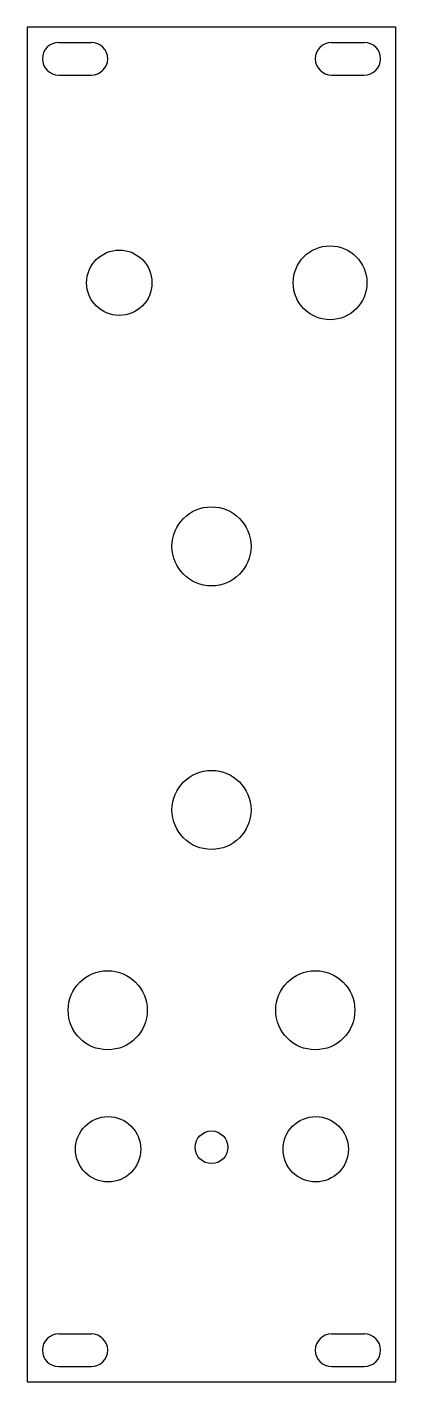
# Model space of a CAD drawing. Extents: x 131 to 166, y 41 to 169.
import ezdxf

# ---------------------------------------------------------------- set-up
doc = ezdxf.new("R2010")
doc.units = 0
doc.layers.add('View', color=7, linetype='CONTINUOUS')

msp = doc.modelspace()

# ---------------------------------------------------------------- linework, layer by layer
at = {"layer": 'View'}
for p, q in [((131, 169.25), (131, 40.75)), ((166, 169.25), (131, 169.25)), ((166, 40.75), (166, 169.25)), ((134, 167.8), (137.1, 167.8)), ((159.9, 167.8), (163, 167.8)), ((134, 164.7), (137.1, 164.7)), ((159.9, 164.7), (163, 164.7)), ((134, 45.3), (137.1, 45.3)), ((159.9, 45.3), (163, 45.3)), ((134, 42.2), (137.1, 42.2)), ((159.9, 42.2), (163, 42.2)), ((131, 40.75), (166, 40.75))]:
    msp.add_line(p, q, dxfattribs=at)
for centre, radius in [((139.75, 145), 3.1), ((159.75, 145), 3.5), ((148.5, 120), 3.75), ((148.5, 95), 3.75), ((138.65, 76), 3.75), ((158.35, 76), 3.75), ((138.69, 62.817), 3.1), ((158.39, 62.817), 3.1), ((148.5, 63), 1.55)]:
    msp.add_circle(centre, radius, dxfattribs=at)
for centre, start, end in [((134, 166.25), 90, -90), ((137.1, 166.25), -90, 90), ((159.9, 166.25), 90, -90), ((163, 166.25), -90, 90), ((134, 43.75), 90, -90), ((137.1, 43.75), -90, 90), ((159.9, 43.75), 90, -90), ((163, 43.75), -90, 90)]:
    msp.add_arc(centre, 1.55, start, end, dxfattribs=at)

doc.saveas('drawing.dxf')
